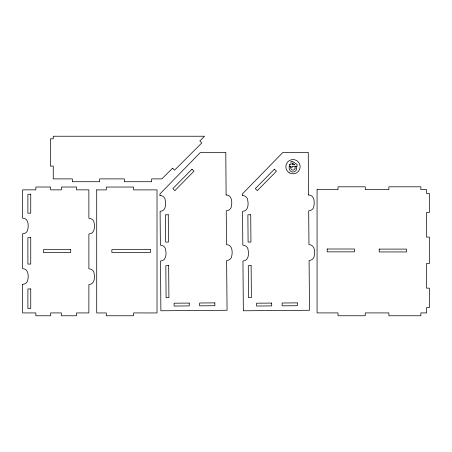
<?xml version="1.0" encoding="UTF-8"?>
<svg xmlns="http://www.w3.org/2000/svg" width="452" height="452" viewBox="0 0 452 452"><rect width="100%" height="100%" fill="white"/><g stroke="black" fill="none" stroke-linecap="round" stroke-linejoin="round"><path stroke-width="0.68" d="M226.119 195.066L225.791 152.352L200.276 152.556L159.968 193.914L159.98 195.58M308.58 195.066L308.247 152.352L282.737 152.556L242.425 193.914L242.441 195.58M308.569 194.953C314.253 194.931 314.784 201.897 313.874 206.061C313.891 208.773 311.247 210.745 308.693 210.824L308.959 244.628C314.643 244.611 315.174 251.572 314.264 255.736C314.281 258.448 311.637 260.42 309.083 260.499L309.524 310.258L243.345 310.784L242.944 261.013C248.628 260.94 249.052 253.967 248.075 249.82C248.052 247.108 245.374 245.182 242.82 245.142L242.554 211.333C248.238 211.265 248.662 204.293 247.685 200.146C247.656 197.434 244.984 195.507 242.43 195.462M226.113 194.953C231.791 194.931 232.328 201.897 231.418 206.061C231.43 208.773 228.785 210.745 226.237 210.824L226.503 244.628C232.187 244.611 232.718 251.572 231.808 255.736C231.825 258.448 229.181 260.42 226.627 260.499L227.062 310.258L160.889 310.784L160.488 261.013C166.172 260.94 166.596 253.967 165.618 249.82C165.59 247.108 162.918 245.182 160.364 245.142L160.098 211.333C165.777 211.265 166.2 204.293 165.229 200.146C165.2 197.434 162.522 195.507 159.968 195.462M295.105 168.161L295.099 166.641L296.665 166.641L296.681 168.5A3.752 3.752 0 0 1 289.269 169.201L289.088 166.686L290.625 166.686L290.783 168.393A2.187 2.187 0 0 0 295.111 168.161M22.6 284.359L22.6 312.925L35.855 312.925L35.855 315.767L50.596 315.767L50.596 312.925L61.415 312.925L61.415 315.767L76.563 315.767L76.563 312.925L88.869 312.925L88.886 284.528C94.525 284.517 95.056 277.63 94.095 273.488C94.084 270.788 91.417 268.872 88.886 268.81L88.886 233.972C94.525 233.961 95.056 227.073 94.095 222.932C94.084 220.231 91.417 218.316 88.886 218.254L88.869 189.857L76.563 189.857L76.563 187.015L61.415 187.015L61.415 189.857L50.596 189.857L50.596 187.015L35.855 187.015L35.855 189.857L22.6 189.857L22.6 218.101C28.239 218.107 28.787 224.994 27.821 229.136C27.809 231.842 25.137 233.757 22.6 233.814L22.6 268.646C28.239 268.652 28.787 275.534 27.821 279.681C27.809 282.387 25.137 284.297 22.6 284.359M96.717 189.885L96.711 312.953L106.293 312.953L106.288 315.767L133.566 315.767L133.566 312.925L157.013 312.953L157.013 189.885L133.572 189.885L133.572 187.043L106.293 187.043L106.282 189.885L96.717 189.885M289.331 164.714L289.331 166.285L291.003 166.285L291.003 167.263L292.297 167.263L292.297 166.285L297.049 166.285L297.049 164.438L292.297 161.33L291.003 161.33L291.003 164.714L289.331 164.714M292.421 163.093L292.421 164.714L294.913 164.714L292.421 163.093M317.072 189.642L317.072 312.914L338.006 312.914L338.006 315.762L365.227 315.762L365.227 312.914L388.889 312.914L388.889 315.762L420.852 315.762L420.852 312.92L426.581 312.914L426.581 307.609L429.4 307.609L429.4 288.161L426.552 288.161L426.581 263.465L429.4 263.465L429.4 237.097L426.552 237.097L426.586 212.468L429.4 212.468L429.4 193.501L426.552 193.501L426.586 189.648L420.857 189.648L420.857 186.8L388.856 186.8L388.856 189.642L365.284 189.642L365.284 186.8L338.006 186.8L338.006 189.642L317.072 189.642M327.197 249.001L327.191 251.843L354.47 251.843L354.475 249.001L327.197 249.001M379.211 249.103L379.205 251.939L406.484 251.945L406.489 249.103L379.211 249.103M191.97 169.206L172.833 188.642L174.856 190.637L193.993 171.195L191.97 169.206M274.426 169.206L255.29 188.642L257.312 190.637L276.449 171.195L274.426 169.206M172.557 168.195L161.867 178.885L151.64 178.885L151.64 181.727L124.362 181.727L124.362 178.885L99.626 178.885L99.626 181.727L72.348 181.727L72.348 178.885L53.257 178.885L53.257 166.104L50.415 166.104L50.415 138.826L53.257 138.826L53.257 136.233L204.519 136.233L199.835 140.917L201.824 142.905L174.545 170.184L172.557 168.195M168.268 214.779L165.426 214.802L165.641 242.08L168.483 242.057L168.268 214.779M250.724 214.779L247.882 214.802L248.097 242.08L250.939 242.057L250.724 214.779M168.669 265.629L165.827 265.652L166.082 297.653L168.918 297.631L168.669 265.629M251.126 265.629L248.284 265.652L248.538 297.653L251.38 297.631L251.126 265.629M189.23 303.077L174.082 303.196L174.105 306.038L189.252 305.902L189.23 303.077M214.847 302.874L199.643 302.998L199.665 305.834L214.869 305.716L214.847 302.874M271.692 303.077L256.544 303.196L256.566 306.038L271.714 305.902L271.692 303.077M297.303 302.874L282.104 302.998L282.127 305.834L297.326 305.716L297.303 302.874M30.742 194.241L27.9 194.241L27.9 213.174L30.742 213.174L30.742 194.241M30.742 237.656L27.9 237.656L27.9 264.07L30.742 264.07L30.742 237.656M150.386 249.645L111.859 249.645L111.859 252.487L150.386 252.487L150.386 249.645M70.727 249.685L43.448 249.685L43.448 252.527L70.727 252.527L70.727 249.685M30.742 288.947L27.9 288.947L27.9 308.49L30.742 308.49L30.742 288.947M289.229 172.8A7.164 7.164 0 0 0 300.168 166.935A7.164 7.164 0 0 0 289.625 160.392A7.164 7.164 0 0 0 289.229 172.8"/></g></svg>
